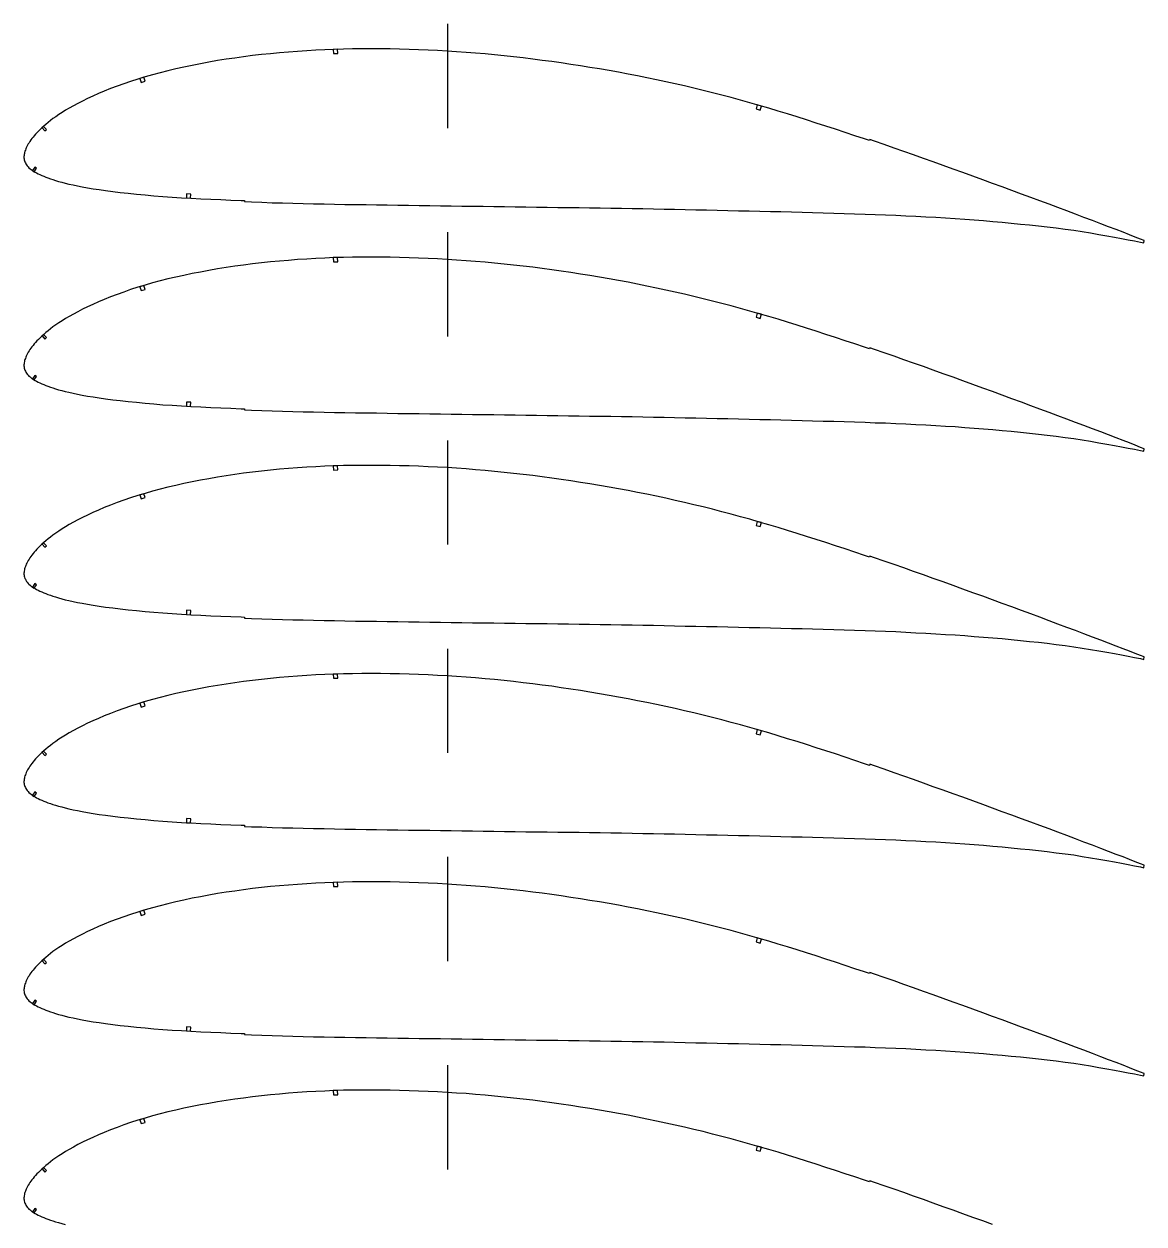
# Model space of a CAD drawing. Header units: metres. Extents: x -812 to 264, y -15627 to 100.
# Drawn here: x -812 to 264, y -1052 to 100 of the extents above; entities that cross this region are included whole.
import ezdxf

# ---------------------------------------------------------------- set-up
doc = ezdxf.new("R2010")
doc.units = ezdxf.units.M

msp = doc.modelspace()

# ---------------------------------------------------------------- linework, layer by layer
for p, q in [((-405, 0), (-405, 100)), ((-405, -200), (-405, -100)), ((-405, -400), (-405, -300)), ((-405, -600), (-405, -500)), ((-405, -800), (-405, -700)), ((-405, -1000), (-405, -900))]:
    msp.add_line(p, q)
at = {"layer": 'FoilLayer'}
for points in [[(263.6, -107.9), (260.3, -106.6), (255.2, -104.6), (249.6, -102.4), (243.5, -100), (236.8, -97.5), (229.6, -94.7), (222, -91.8), (214.1, -88.8), (205.9, -85.7), (197.7, -82.6), (189.4, -79.5), (180.9, -76.3), (172.4, -73.1), (163.7, -69.8), (154.9, -66.6), (145.9, -63.3), (136.8, -59.9), (127.5, -56.5), (118.1, -53.1), (108.7, -49.6), (99.2, -46.2), (89.7, -42.7), (80.2, -39.3), (70.7, -35.9), (61.2, -32.5), (51.8, -29.1), (42.3, -25.7), (32.9, -22.4), (23.6, -19.1), (14.2, -15.8), (4.9, -12.6), (0.2, -11), (-0.1, -12), (-4.8, -10.4), (-14.1, -7.3), (-23.4, -4.2), (-32.6, -1.1), (-41.9, 1.9), (-51.2, 4.9), (-60.4, 7.9), (-69.6, 10.8), (-78.7, 13.6), (-87.8, 16.4), (-96.8, 19.1), (-105.8, 21.7), (-114.8, 24.3), (-123.8, 26.8), (-132.8, 29.3), (-141.7, 31.6), (-150.6, 33.9), (-159.6, 36.2), (-168.6, 38.3), (-177.5, 40.5), (-186.5, 42.5), (-195.6, 44.5), (-204.6, 46.4), (-213.7, 48.3), (-222.7, 50.1), (-231.8, 51.9), (-240.9, 53.6), (-250.1, 55.2), (-259.2, 56.8), (-268.4, 58.3), (-277.6, 59.8), (-286.8, 61.2), (-295.9, 62.6), (-305.1, 63.9), (-314.2, 65.1), (-323.4, 66.3), (-332.5, 67.4), (-341.7, 68.4), (-350.8, 69.4), (-359.9, 70.3), (-369.1, 71.2), (-378.2, 71.9), (-387.3, 72.7), (-396.5, 73.3), (-405.6, 73.9), (-414.8, 74.4), (-423.9, 74.8), (-433, 75.2), (-442.1, 75.5), (-451.2, 75.8), (-460.3, 76), (-469.4, 76.1), (-478.4, 76.1), (-487.3, 76.1), (-496.3, 76), (-505.1, 75.9), (-513.9, 75.6), (-522.8, 75.2), (-531.6, 74.8), (-540.3, 74.3), (-549.1, 73.7), (-557.8, 73), (-566.5, 72.3), (-575.2, 71.5), (-583.8, 70.6), (-592.4, 69.6), (-600.9, 68.5), (-609.3, 67.3), (-617.7, 66.1), (-626, 64.8), (-634.2, 63.3), (-642.4, 61.8), (-650.4, 60.3), (-658.3, 58.6), (-666.1, 56.9), (-673.7, 55.1), (-681.2, 53.2), (-688.5, 51.3), (-695.6, 49.2), (-702.6, 47.1), (-709.5, 44.9), (-716.1, 42.6), (-722.5, 40.3), (-728.7, 37.9), (-734.7, 35.5), (-740.4, 33.1), (-745.8, 30.7), (-750.9, 28.4), (-755.7, 26), (-760.2, 23.7), (-764.4, 21.4), (-768.3, 19.2), (-771.9, 17.1), (-775.3, 15), (-778.4, 13), (-781.3, 11), (-784, 9.1), (-786.4, 7.2), (-788.7, 5.4), (-790.9, 3.6), (-792.8, 1.9), (-794.7, 0.3), (-796.3, -1.3), (-797.9, -2.9), (-799.4, -4.4), (-800.7, -5.9), (-802, -7.3), (-803.1, -8.7), (-804.2, -10.1), (-805.2, -11.4), (-806.1, -12.7), (-806.9, -14), (-807.7, -15.2), (-808.4, -16.4), (-809, -17.7), (-809.6, -18.9), (-810.1, -20), (-810.5, -21.1), (-810.9, -22.2), (-811.2, -23.3), (-811.4, -24.3), (-811.6, -25.4), (-811.7, -26.4), (-811.8, -27.4), (-811.8, -28.4), (-811.7, -29.4), (-811.5, -30.4), (-811.3, -31.4), (-810.9, -32.4), (-810.5, -33.3), (-810, -34.3), (-809.4, -35.3), (-808.7, -36.2), (-807.9, -37.2), (-807, -38.1), (-806, -39), (-804.9, -39.8), (-803.8, -40.7), (-802.6, -41.5), (-801.2, -42.3), (-799.8, -43.1), (-798.2, -43.9), (-796.6, -44.7), (-794.8, -45.5), (-792.9, -46.3), (-790.9, -47.1), (-788.8, -47.9), (-786.5, -48.7), (-784.1, -49.5), (-781.4, -50.3), (-778.6, -51.2), (-775.5, -52), (-772.2, -52.9), (-768.6, -53.7), (-764.7, -54.6), (-760.5, -55.5), (-755.9, -56.4), (-750.9, -57.3), (-745.5, -58.2), (-739.7, -59.1), (-733.4, -60), (-726.6, -60.8), (-719.5, -61.7), (-711.9, -62.5), (-703.9, -63.3), (-695.6, -64.1), (-687.1, -64.9), (-678.4, -65.6), (-669.6, -66.2), (-660.6, -66.8), (-651.4, -67.3), (-642, -67.8), (-632.5, -68.3), (-622.9, -68.7), (-613.1, -69.1), (-603.3, -69.5), (-600, -69.6), (-600, -70.6), (-593.4, -70.9), (-583.5, -71.2), (-573.6, -71.6), (-563.7, -71.9), (-553.7, -72.1), (-543.7, -72.4), (-533.7, -72.6), (-523.7, -72.8), (-513.7, -73), (-503.6, -73.2), (-493.6, -73.4), (-483.4, -73.5), (-473.3, -73.6), (-463.1, -73.8), (-452.9, -74), (-442.7, -74.1), (-432.5, -74.2), (-422.2, -74.4), (-412, -74.5), (-401.8, -74.7), (-391.5, -74.8), (-381.3, -75), (-371, -75.1), (-360.8, -75.2), (-350.6, -75.4), (-340.3, -75.5), (-330.1, -75.7), (-319.8, -75.8), (-309.6, -75.9), (-299.3, -76.1), (-289.1, -76.2), (-278.9, -76.3), (-268.7, -76.5), (-258.5, -76.6), (-248.3, -76.8), (-238.1, -76.9), (-227.9, -77.1), (-217.7, -77.3), (-207.5, -77.5), (-197.3, -77.7), (-187.2, -77.9), (-176.9, -78.2), (-166.7, -78.4), (-156.5, -78.6), (-146.3, -78.8), (-136.1, -79), (-125.8, -79.3), (-115.6, -79.5), (-105.4, -79.7), (-95.2, -80), (-85, -80.2), (-74.9, -80.5), (-64.8, -80.7), (-54.6, -81), (-44.5, -81.3), (-34.3, -81.6), (-24.3, -81.9), (-14.3, -82.2), (-4.3, -82.5), (5.6, -82.9), (15.4, -83.2), (25.2, -83.6), (34.9, -84.1), (44.5, -84.6), (54, -85.1), (63.6, -85.6), (73, -86.2), (82.3, -86.7), (91.4, -87.4), (100.5, -88.1), (109.5, -88.8), (118.5, -89.6), (127.3, -90.3), (136.1, -91.2), (144.9, -92.1), (153.6, -92.9), (162.2, -93.8), (170.7, -94.8), (179.3, -95.9), (187.8, -97), (196.1, -98.1), (204.2, -99.4), (212.3, -100.7), (220.2, -102.1), (227.9, -103.4), (235.2, -104.7), (242.1, -106), (248.5, -107.3), (254.5, -108.4), (260.1, -109.5), (263.5, -110.3)], [(263.6, -307.9), (260.3, -306.6), (255.2, -304.6), (249.6, -302.4), (243.5, -300), (236.8, -297.5), (229.6, -294.7), (222, -291.8), (214.1, -288.8), (205.9, -285.7), (197.7, -282.6), (189.4, -279.5), (180.9, -276.3), (172.4, -273.1), (163.7, -269.8), (154.9, -266.6), (145.9, -263.3), (136.8, -259.9), (127.5, -256.5), (118.1, -253.1), (108.7, -249.6), (99.2, -246.2), (89.7, -242.7), (80.2, -239.3), (70.7, -235.9), (61.2, -232.5), (51.8, -229.1), (42.3, -225.7), (32.9, -222.4), (23.6, -219.1), (14.2, -215.8), (4.9, -212.6), (0.2, -211), (-0.1, -212), (-4.8, -210.4), (-14.1, -207.3), (-23.4, -204.2), (-32.6, -201.1), (-41.9, -198.1), (-51.2, -195.1), (-60.4, -192.1), (-69.6, -189.2), (-78.7, -186.4), (-87.8, -183.6), (-96.8, -180.9), (-105.8, -178.3), (-114.8, -175.7), (-123.8, -173.2), (-132.8, -170.7), (-141.7, -168.4), (-150.6, -166.1), (-159.6, -163.8), (-168.6, -161.7), (-177.5, -159.5), (-186.5, -157.5), (-195.6, -155.5), (-204.6, -153.6), (-213.7, -151.7), (-222.7, -149.9), (-231.8, -148.1), (-240.9, -146.4), (-250.1, -144.8), (-259.2, -143.2), (-268.4, -141.7), (-277.6, -140.2), (-286.8, -138.8), (-295.9, -137.4), (-305.1, -136.1), (-314.2, -134.9), (-323.4, -133.7), (-332.5, -132.6), (-341.7, -131.6), (-350.8, -130.6), (-359.9, -129.7), (-369.1, -128.8), (-378.2, -128.1), (-387.3, -127.3), (-396.5, -126.7), (-405.6, -126.1), (-414.8, -125.6), (-423.9, -125.2), (-433, -124.8), (-442.1, -124.5), (-451.2, -124.2), (-460.3, -124), (-469.4, -123.9), (-478.4, -123.9), (-487.3, -123.9), (-496.3, -124), (-505.1, -124.1), (-513.9, -124.4), (-522.8, -124.8), (-531.6, -125.2), (-540.3, -125.7), (-549.1, -126.3), (-557.8, -127), (-566.5, -127.7), (-575.2, -128.5), (-583.8, -129.4), (-592.4, -130.4), (-600.9, -131.5), (-609.3, -132.7), (-617.7, -133.9), (-626, -135.2), (-634.2, -136.7), (-642.4, -138.2), (-650.4, -139.7), (-658.3, -141.4), (-666.1, -143.1), (-673.7, -144.9), (-681.2, -146.8), (-688.5, -148.7), (-695.6, -150.8), (-702.6, -152.9), (-709.5, -155.1), (-716.1, -157.4), (-722.5, -159.7), (-728.7, -162.1), (-734.7, -164.5), (-740.4, -166.9), (-745.8, -169.3), (-750.9, -171.6), (-755.7, -174), (-760.2, -176.3), (-764.4, -178.6), (-768.3, -180.8), (-771.9, -182.9), (-775.3, -185), (-778.4, -187), (-781.3, -189), (-784, -190.9), (-786.4, -192.8), (-788.7, -194.6), (-790.9, -196.4), (-792.8, -198.1), (-794.7, -199.7), (-796.3, -201.3), (-797.9, -202.9), (-799.4, -204.4), (-800.7, -205.9), (-802, -207.3), (-803.1, -208.7), (-804.2, -210.1), (-805.2, -211.4), (-806.1, -212.7), (-806.9, -214), (-807.7, -215.2), (-808.4, -216.4), (-809, -217.7), (-809.6, -218.9), (-810.1, -220), (-810.5, -221.1), (-810.9, -222.2), (-811.2, -223.3), (-811.4, -224.3), (-811.6, -225.4), (-811.7, -226.4), (-811.8, -227.4), (-811.8, -228.4), (-811.7, -229.4), (-811.5, -230.4), (-811.3, -231.4), (-810.9, -232.4), (-810.5, -233.3), (-810, -234.3), (-809.4, -235.3), (-808.7, -236.2), (-807.9, -237.2), (-807, -238.1), (-806, -239), (-804.9, -239.8), (-803.8, -240.7), (-802.6, -241.5), (-801.2, -242.3), (-799.8, -243.1), (-798.2, -243.9), (-796.6, -244.7), (-794.8, -245.5), (-792.9, -246.3), (-790.9, -247.1), (-788.8, -247.9), (-786.5, -248.7), (-784.1, -249.5), (-781.4, -250.3), (-778.6, -251.2), (-775.5, -252), (-772.2, -252.9), (-768.6, -253.7), (-764.7, -254.6), (-760.5, -255.5), (-755.9, -256.4), (-750.9, -257.3), (-745.5, -258.2), (-739.7, -259.1), (-733.4, -260), (-726.6, -260.8), (-719.5, -261.7), (-711.9, -262.5), (-703.9, -263.3), (-695.6, -264.1), (-687.1, -264.9), (-678.4, -265.6), (-669.6, -266.2), (-660.6, -266.8), (-651.4, -267.3), (-642, -267.8), (-632.5, -268.3), (-622.9, -268.7), (-613.1, -269.1), (-603.3, -269.5), (-600, -269.6), (-600, -270.6), (-593.4, -270.9), (-583.5, -271.2), (-573.6, -271.6), (-563.7, -271.9), (-553.7, -272.1), (-543.7, -272.4), (-533.7, -272.6), (-523.7, -272.8), (-513.7, -273), (-503.6, -273.2), (-493.6, -273.4), (-483.4, -273.5), (-473.3, -273.6), (-463.1, -273.8), (-452.9, -274), (-442.7, -274.1), (-432.5, -274.2), (-422.2, -274.4), (-412, -274.5), (-401.8, -274.7), (-391.5, -274.8), (-381.3, -275), (-371, -275.1), (-360.8, -275.2), (-350.6, -275.4), (-340.3, -275.5), (-330.1, -275.7), (-319.8, -275.8), (-309.6, -275.9), (-299.3, -276.1), (-289.1, -276.2), (-278.9, -276.3), (-268.7, -276.5), (-258.5, -276.6), (-248.3, -276.8), (-238.1, -276.9), (-227.9, -277.1), (-217.7, -277.3), (-207.5, -277.5), (-197.3, -277.7), (-187.2, -277.9), (-176.9, -278.2), (-166.7, -278.4), (-156.5, -278.6), (-146.3, -278.8), (-136.1, -279), (-125.8, -279.3), (-115.6, -279.5), (-105.4, -279.7), (-95.2, -280), (-85, -280.2), (-74.9, -280.5), (-64.8, -280.7), (-54.6, -281), (-44.5, -281.3), (-34.3, -281.6), (-24.3, -281.9), (-14.3, -282.2), (-4.3, -282.5), (5.6, -282.9), (15.4, -283.2), (25.2, -283.6), (34.9, -284.1), (44.5, -284.6), (54, -285.1), (63.6, -285.6), (73, -286.2), (82.3, -286.7), (91.4, -287.4), (100.5, -288.1), (109.5, -288.8), (118.5, -289.6), (127.3, -290.3), (136.1, -291.2), (144.9, -292.1), (153.6, -292.9), (162.2, -293.8), (170.7, -294.8), (179.3, -295.9), (187.8, -297), (196.1, -298.1), (204.2, -299.4), (212.3, -300.7), (220.2, -302.1), (227.9, -303.4), (235.2, -304.7), (242.1, -306), (248.5, -307.3), (254.5, -308.4), (260.1, -309.5), (263.5, -310.3)], [(263.6, -507.9), (260.3, -506.6), (255.2, -504.6), (249.6, -502.4), (243.5, -500), (236.8, -497.5), (229.6, -494.7), (222, -491.8), (214.1, -488.8), (205.9, -485.7), (197.7, -482.6), (189.4, -479.5), (180.9, -476.3), (172.4, -473.1), (163.7, -469.8), (154.9, -466.6), (145.9, -463.3), (136.8, -459.9), (127.5, -456.5), (118.1, -453.1), (108.7, -449.6), (99.2, -446.2), (89.7, -442.7), (80.2, -439.3), (70.7, -435.9), (61.2, -432.5), (51.8, -429.1), (42.3, -425.7), (32.9, -422.4), (23.6, -419.1), (14.2, -415.8), (4.9, -412.6), (0.2, -411), (-0.1, -412), (-4.8, -410.4), (-14.1, -407.3), (-23.4, -404.2), (-32.6, -401.1), (-41.9, -398.1), (-51.2, -395.1), (-60.4, -392.1), (-69.6, -389.2), (-78.7, -386.4), (-87.8, -383.6), (-96.8, -380.9), (-105.8, -378.3), (-114.8, -375.7), (-123.8, -373.2), (-132.8, -370.7), (-141.7, -368.4), (-150.6, -366.1), (-159.6, -363.8), (-168.6, -361.7), (-177.5, -359.5), (-186.5, -357.5), (-195.6, -355.5), (-204.6, -353.6), (-213.7, -351.7), (-222.7, -349.9), (-231.8, -348.1), (-240.9, -346.4), (-250.1, -344.8), (-259.2, -343.2), (-268.4, -341.7), (-277.6, -340.2), (-286.8, -338.8), (-295.9, -337.4), (-305.1, -336.1), (-314.2, -334.9), (-323.4, -333.7), (-332.5, -332.6), (-341.7, -331.6), (-350.8, -330.6), (-359.9, -329.7), (-369.1, -328.8), (-378.2, -328.1), (-387.3, -327.3), (-396.5, -326.7), (-405.6, -326.1), (-414.8, -325.6), (-423.9, -325.2), (-433, -324.8), (-442.1, -324.5), (-451.2, -324.2), (-460.3, -324), (-469.4, -323.9), (-478.4, -323.9), (-487.3, -323.9), (-496.3, -324), (-505.1, -324.1), (-513.9, -324.4), (-522.8, -324.8), (-531.6, -325.2), (-540.3, -325.7), (-549.1, -326.3), (-557.8, -327), (-566.5, -327.7), (-575.2, -328.5), (-583.8, -329.4), (-592.4, -330.4), (-600.9, -331.5), (-609.3, -332.7), (-617.7, -333.9), (-626, -335.2), (-634.2, -336.7), (-642.4, -338.2), (-650.4, -339.7), (-658.3, -341.4), (-666.1, -343.1), (-673.7, -344.9), (-681.2, -346.8), (-688.5, -348.7), (-695.6, -350.8), (-702.6, -352.9), (-709.5, -355.1), (-716.1, -357.4), (-722.5, -359.7), (-728.7, -362.1), (-734.7, -364.5), (-740.4, -366.9), (-745.8, -369.3), (-750.9, -371.6), (-755.7, -374), (-760.2, -376.3), (-764.4, -378.6), (-768.3, -380.8), (-771.9, -382.9), (-775.3, -385), (-778.4, -387), (-781.3, -389), (-784, -390.9), (-786.4, -392.8), (-788.7, -394.6), (-790.9, -396.4), (-792.8, -398.1), (-794.7, -399.7), (-796.3, -401.3), (-797.9, -402.9), (-799.4, -404.4), (-800.7, -405.9), (-802, -407.3), (-803.1, -408.7), (-804.2, -410.1), (-805.2, -411.4), (-806.1, -412.7), (-806.9, -414), (-807.7, -415.2), (-808.4, -416.4), (-809, -417.7), (-809.6, -418.9), (-810.1, -420), (-810.5, -421.1), (-810.9, -422.2), (-811.2, -423.3), (-811.4, -424.3), (-811.6, -425.4), (-811.7, -426.4), (-811.8, -427.4), (-811.8, -428.4), (-811.7, -429.4), (-811.5, -430.4), (-811.3, -431.4), (-810.9, -432.4), (-810.5, -433.3), (-810, -434.3), (-809.4, -435.3), (-808.7, -436.2), (-807.9, -437.2), (-807, -438.1), (-806, -439), (-804.9, -439.8), (-803.8, -440.7), (-802.6, -441.5), (-801.2, -442.3), (-799.8, -443.1), (-798.2, -443.9), (-796.6, -444.7), (-794.8, -445.5), (-792.9, -446.3), (-790.9, -447.1), (-788.8, -447.9), (-786.5, -448.7), (-784.1, -449.5), (-781.4, -450.3), (-778.6, -451.2), (-775.5, -452), (-772.2, -452.9), (-768.6, -453.7), (-764.7, -454.6), (-760.5, -455.5), (-755.9, -456.4), (-750.9, -457.3), (-745.5, -458.2), (-739.7, -459.1), (-733.4, -460), (-726.6, -460.8), (-719.5, -461.7), (-711.9, -462.5), (-703.9, -463.3), (-695.6, -464.1), (-687.1, -464.9), (-678.4, -465.6), (-669.6, -466.2), (-660.6, -466.8), (-651.4, -467.3), (-642, -467.8), (-632.5, -468.3), (-622.9, -468.7), (-613.1, -469.1), (-603.3, -469.5), (-600, -469.6), (-600, -470.6), (-593.4, -470.9), (-583.5, -471.2), (-573.6, -471.6), (-563.7, -471.9), (-553.7, -472.1), (-543.7, -472.4), (-533.7, -472.6), (-523.7, -472.8), (-513.7, -473), (-503.6, -473.2), (-493.6, -473.4), (-483.4, -473.5), (-473.3, -473.6), (-463.1, -473.8), (-452.9, -474), (-442.7, -474.1), (-432.5, -474.2), (-422.2, -474.4), (-412, -474.5), (-401.8, -474.7), (-391.5, -474.8), (-381.3, -475), (-371, -475.1), (-360.8, -475.2), (-350.6, -475.4), (-340.3, -475.5), (-330.1, -475.7), (-319.8, -475.8), (-309.6, -475.9), (-299.3, -476.1), (-289.1, -476.2), (-278.9, -476.3), (-268.7, -476.5), (-258.5, -476.6), (-248.3, -476.8), (-238.1, -476.9), (-227.9, -477.1), (-217.7, -477.3), (-207.5, -477.5), (-197.3, -477.7), (-187.2, -477.9), (-176.9, -478.2), (-166.7, -478.4), (-156.5, -478.6), (-146.3, -478.8), (-136.1, -479), (-125.8, -479.3), (-115.6, -479.5), (-105.4, -479.7), (-95.2, -480), (-85, -480.2), (-74.9, -480.5), (-64.8, -480.7), (-54.6, -481), (-44.5, -481.3), (-34.3, -481.6), (-24.3, -481.9), (-14.3, -482.2), (-4.3, -482.5), (5.6, -482.9), (15.4, -483.2), (25.2, -483.6), (34.9, -484.1), (44.5, -484.6), (54, -485.1), (63.6, -485.6), (73, -486.2), (82.3, -486.7), (91.4, -487.4), (100.5, -488.1), (109.5, -488.8), (118.5, -489.6), (127.3, -490.3), (136.1, -491.2), (144.9, -492.1), (153.6, -492.9), (162.2, -493.8), (170.7, -494.8), (179.3, -495.9), (187.8, -497), (196.1, -498.1), (204.2, -499.4), (212.3, -500.7), (220.2, -502.1), (227.9, -503.4), (235.2, -504.7), (242.1, -506), (248.5, -507.3), (254.5, -508.4), (260.1, -509.5), (263.5, -510.3)], [(263.6, -707.9), (260.3, -706.6), (255.2, -704.6), (249.6, -702.4), (243.5, -700), (236.8, -697.5), (229.6, -694.7), (222, -691.8), (214.1, -688.8), (205.9, -685.7), (197.7, -682.6), (189.4, -679.5), (180.9, -676.3), (172.4, -673.1), (163.7, -669.8), (154.9, -666.6), (145.9, -663.3), (136.8, -659.9), (127.5, -656.5), (118.1, -653.1), (108.7, -649.6), (99.2, -646.2), (89.7, -642.7), (80.2, -639.3), (70.7, -635.9), (61.2, -632.5), (51.8, -629.1), (42.3, -625.7), (32.9, -622.4), (23.6, -619.1), (14.2, -615.8), (4.9, -612.6), (0.2, -611), (-0.1, -612), (-4.8, -610.4), (-14.1, -607.3), (-23.4, -604.2), (-32.6, -601.1), (-41.9, -598.1), (-51.2, -595.1), (-60.4, -592.1), (-69.6, -589.2), (-78.7, -586.4), (-87.8, -583.6), (-96.8, -580.9), (-105.8, -578.3), (-114.8, -575.7), (-123.8, -573.2), (-132.8, -570.7), (-141.7, -568.4), (-150.6, -566.1), (-159.6, -563.8), (-168.6, -561.7), (-177.5, -559.5), (-186.5, -557.5), (-195.6, -555.5), (-204.6, -553.6), (-213.7, -551.7), (-222.7, -549.9), (-231.8, -548.1), (-240.9, -546.4), (-250.1, -544.8), (-259.2, -543.2), (-268.4, -541.7), (-277.6, -540.2), (-286.8, -538.8), (-295.9, -537.4), (-305.1, -536.1), (-314.2, -534.9), (-323.4, -533.7), (-332.5, -532.6), (-341.7, -531.6), (-350.8, -530.6), (-359.9, -529.7), (-369.1, -528.8), (-378.2, -528.1), (-387.3, -527.3), (-396.5, -526.7), (-405.6, -526.1), (-414.8, -525.6), (-423.9, -525.2), (-433, -524.8), (-442.1, -524.5), (-451.2, -524.2), (-460.3, -524), (-469.4, -523.9), (-478.4, -523.9), (-487.3, -523.9), (-496.3, -524), (-505.1, -524.1), (-513.9, -524.4), (-522.8, -524.8), (-531.6, -525.2), (-540.3, -525.7), (-549.1, -526.3), (-557.8, -527), (-566.5, -527.7), (-575.2, -528.5), (-583.8, -529.4), (-592.4, -530.4), (-600.9, -531.5), (-609.3, -532.7), (-617.7, -533.9), (-626, -535.2), (-634.2, -536.7), (-642.4, -538.2), (-650.4, -539.7), (-658.3, -541.4), (-666.1, -543.1), (-673.7, -544.9), (-681.2, -546.8), (-688.5, -548.7), (-695.6, -550.8), (-702.6, -552.9), (-709.5, -555.1), (-716.1, -557.4), (-722.5, -559.7), (-728.7, -562.1), (-734.7, -564.5), (-740.4, -566.9), (-745.8, -569.3), (-750.9, -571.6), (-755.7, -574), (-760.2, -576.3), (-764.4, -578.6), (-768.3, -580.8), (-771.9, -582.9), (-775.3, -585), (-778.4, -587), (-781.3, -589), (-784, -590.9), (-786.4, -592.8), (-788.7, -594.6), (-790.9, -596.4), (-792.8, -598.1), (-794.7, -599.7), (-796.3, -601.3), (-797.9, -602.9), (-799.4, -604.4), (-800.7, -605.9), (-802, -607.3), (-803.1, -608.7), (-804.2, -610.1), (-805.2, -611.4), (-806.1, -612.7), (-806.9, -614), (-807.7, -615.2), (-808.4, -616.4), (-809, -617.7), (-809.6, -618.9), (-810.1, -620), (-810.5, -621.1), (-810.9, -622.2), (-811.2, -623.3), (-811.4, -624.3), (-811.6, -625.4), (-811.7, -626.4), (-811.8, -627.4), (-811.8, -628.4), (-811.7, -629.4), (-811.5, -630.4), (-811.3, -631.4), (-810.9, -632.4), (-810.5, -633.3), (-810, -634.3), (-809.4, -635.3), (-808.7, -636.2), (-807.9, -637.2), (-807, -638.1), (-806, -639), (-804.9, -639.8), (-803.8, -640.7), (-802.6, -641.5), (-801.2, -642.3), (-799.8, -643.1), (-798.2, -643.9), (-796.6, -644.7), (-794.8, -645.5), (-792.9, -646.3), (-790.9, -647.1), (-788.8, -647.9), (-786.5, -648.7), (-784.1, -649.5), (-781.4, -650.3), (-778.6, -651.2), (-775.5, -652), (-772.2, -652.9), (-768.6, -653.7), (-764.7, -654.6), (-760.5, -655.5), (-755.9, -656.4), (-750.9, -657.3), (-745.5, -658.2), (-739.7, -659.1), (-733.4, -660), (-726.6, -660.8), (-719.5, -661.7), (-711.9, -662.5), (-703.9, -663.3), (-695.6, -664.1), (-687.1, -664.9), (-678.4, -665.6), (-669.6, -666.2), (-660.6, -666.8), (-651.4, -667.3), (-642, -667.8), (-632.5, -668.3), (-622.9, -668.7), (-613.1, -669.1), (-603.3, -669.5), (-600, -669.6), (-600, -670.6), (-593.4, -670.9), (-583.5, -671.2), (-573.6, -671.6), (-563.7, -671.9), (-553.7, -672.1), (-543.7, -672.4), (-533.7, -672.6), (-523.7, -672.8), (-513.7, -673), (-503.6, -673.2), (-493.6, -673.4), (-483.4, -673.5), (-473.3, -673.6), (-463.1, -673.8), (-452.9, -674), (-442.7, -674.1), (-432.5, -674.2), (-422.2, -674.4), (-412, -674.5), (-401.8, -674.7), (-391.5, -674.8), (-381.3, -675), (-371, -675.1), (-360.8, -675.2), (-350.6, -675.4), (-340.3, -675.5), (-330.1, -675.7), (-319.8, -675.8), (-309.6, -675.9), (-299.3, -676.1), (-289.1, -676.2), (-278.9, -676.3), (-268.7, -676.5), (-258.5, -676.6), (-248.3, -676.8), (-238.1, -676.9), (-227.9, -677.1), (-217.7, -677.3), (-207.5, -677.5), (-197.3, -677.7), (-187.2, -677.9), (-176.9, -678.2), (-166.7, -678.4), (-156.5, -678.6), (-146.3, -678.8), (-136.1, -679), (-125.8, -679.3), (-115.6, -679.5), (-105.4, -679.7), (-95.2, -680), (-85, -680.2), (-74.9, -680.5), (-64.8, -680.7), (-54.6, -681), (-44.5, -681.3), (-34.3, -681.6), (-24.3, -681.9), (-14.3, -682.2), (-4.3, -682.5), (5.6, -682.9), (15.4, -683.2), (25.2, -683.6), (34.9, -684.1), (44.5, -684.6), (54, -685.1), (63.6, -685.6), (73, -686.2), (82.3, -686.7), (91.4, -687.4), (100.5, -688.1), (109.5, -688.8), (118.5, -689.6), (127.3, -690.3), (136.1, -691.2), (144.9, -692.1), (153.6, -692.9), (162.2, -693.8), (170.7, -694.8), (179.3, -695.9), (187.8, -697), (196.1, -698.1), (204.2, -699.4), (212.3, -700.7), (220.2, -702.1), (227.9, -703.4), (235.2, -704.7), (242.1, -706), (248.5, -707.3), (254.5, -708.4), (260.1, -709.5), (263.5, -710.3)], [(263.6, -907.9), (260.3, -906.6), (255.2, -904.6), (249.6, -902.4), (243.5, -900), (236.8, -897.5), (229.6, -894.7), (222, -891.8), (214.1, -888.8), (205.9, -885.7), (197.7, -882.6), (189.4, -879.5), (180.9, -876.3), (172.4, -873.1), (163.7, -869.8), (154.9, -866.6), (145.9, -863.3), (136.8, -859.9), (127.5, -856.5), (118.1, -853.1), (108.7, -849.6), (99.2, -846.2), (89.7, -842.7), (80.2, -839.3), (70.7, -835.9), (61.2, -832.5), (51.8, -829.1), (42.3, -825.7), (32.9, -822.4), (23.6, -819.1), (14.2, -815.8), (4.9, -812.6), (0.2, -811), (-0.1, -812), (-4.8, -810.4), (-14.1, -807.3), (-23.4, -804.2), (-32.6, -801.1), (-41.9, -798.1), (-51.2, -795.1), (-60.4, -792.1), (-69.6, -789.2), (-78.7, -786.4), (-87.8, -783.6), (-96.8, -780.9), (-105.8, -778.3), (-114.8, -775.7), (-123.8, -773.2), (-132.8, -770.7), (-141.7, -768.4), (-150.6, -766.1), (-159.6, -763.8), (-168.6, -761.7), (-177.5, -759.5), (-186.5, -757.5), (-195.6, -755.5), (-204.6, -753.6), (-213.7, -751.7), (-222.7, -749.9), (-231.8, -748.1), (-240.9, -746.4), (-250.1, -744.8), (-259.2, -743.2), (-268.4, -741.7), (-277.6, -740.2), (-286.8, -738.8), (-295.9, -737.4), (-305.1, -736.1), (-314.2, -734.9), (-323.4, -733.7), (-332.5, -732.6), (-341.7, -731.6), (-350.8, -730.6), (-359.9, -729.7), (-369.1, -728.8), (-378.2, -728.1), (-387.3, -727.3), (-396.5, -726.7), (-405.6, -726.1), (-414.8, -725.6), (-423.9, -725.2), (-433, -724.8), (-442.1, -724.5), (-451.2, -724.2), (-460.3, -724), (-469.4, -723.9), (-478.4, -723.9), (-487.3, -723.9), (-496.3, -724), (-505.1, -724.1), (-513.9, -724.4), (-522.8, -724.8), (-531.6, -725.2), (-540.3, -725.7), (-549.1, -726.3), (-557.8, -727), (-566.5, -727.7), (-575.2, -728.5), (-583.8, -729.4), (-592.4, -730.4), (-600.9, -731.5), (-609.3, -732.7), (-617.7, -733.9), (-626, -735.2), (-634.2, -736.7), (-642.4, -738.2), (-650.4, -739.7), (-658.3, -741.4), (-666.1, -743.1), (-673.7, -744.9), (-681.2, -746.8), (-688.5, -748.7), (-695.6, -750.8), (-702.6, -752.9), (-709.5, -755.1), (-716.1, -757.4), (-722.5, -759.7), (-728.7, -762.1), (-734.7, -764.5), (-740.4, -766.9), (-745.8, -769.3), (-750.9, -771.6), (-755.7, -774), (-760.2, -776.3), (-764.4, -778.6), (-768.3, -780.8), (-771.9, -782.9), (-775.3, -785), (-778.4, -787), (-781.3, -789), (-784, -790.9), (-786.4, -792.8), (-788.7, -794.6), (-790.9, -796.4), (-792.8, -798.1), (-794.7, -799.7), (-796.3, -801.3), (-797.9, -802.9), (-799.4, -804.4), (-800.7, -805.9), (-802, -807.3), (-803.1, -808.7), (-804.2, -810.1), (-805.2, -811.4), (-806.1, -812.7), (-806.9, -814), (-807.7, -815.2), (-808.4, -816.4), (-809, -817.7), (-809.6, -818.9), (-810.1, -820), (-810.5, -821.1), (-810.9, -822.2), (-811.2, -823.3), (-811.4, -824.3), (-811.6, -825.4), (-811.7, -826.4), (-811.8, -827.4), (-811.8, -828.4), (-811.7, -829.4), (-811.5, -830.4), (-811.3, -831.4), (-810.9, -832.4), (-810.5, -833.3), (-810, -834.3), (-809.4, -835.3), (-808.7, -836.2), (-807.9, -837.2), (-807, -838.1), (-806, -839), (-804.9, -839.8), (-803.8, -840.7), (-802.6, -841.5), (-801.2, -842.3), (-799.8, -843.1), (-798.2, -843.9), (-796.6, -844.7), (-794.8, -845.5), (-792.9, -846.3), (-790.9, -847.1), (-788.8, -847.9), (-786.5, -848.7), (-784.1, -849.5), (-781.4, -850.3), (-778.6, -851.2), (-775.5, -852), (-772.2, -852.9), (-768.6, -853.7), (-764.7, -854.6), (-760.5, -855.5), (-755.9, -856.4), (-750.9, -857.3), (-745.5, -858.2), (-739.7, -859.1), (-733.4, -860), (-726.6, -860.8), (-719.5, -861.7), (-711.9, -862.5), (-703.9, -863.3), (-695.6, -864.1), (-687.1, -864.9), (-678.4, -865.6), (-669.6, -866.2), (-660.6, -866.8), (-651.4, -867.3), (-642, -867.8), (-632.5, -868.3), (-622.9, -868.7), (-613.1, -869.1), (-603.3, -869.5), (-600, -869.6), (-600, -870.6), (-593.4, -870.9), (-583.5, -871.2), (-573.6, -871.6), (-563.7, -871.9), (-553.7, -872.1), (-543.7, -872.4), (-533.7, -872.6), (-523.7, -872.8), (-513.7, -873), (-503.6, -873.2), (-493.6, -873.4), (-483.4, -873.5), (-473.3, -873.6), (-463.1, -873.8), (-452.9, -874), (-442.7, -874.1), (-432.5, -874.2), (-422.2, -874.4), (-412, -874.5), (-401.8, -874.7), (-391.5, -874.8), (-381.3, -875), (-371, -875.1), (-360.8, -875.2), (-350.6, -875.4), (-340.3, -875.5), (-330.1, -875.7), (-319.8, -875.8), (-309.6, -875.9), (-299.3, -876.1), (-289.1, -876.2), (-278.9, -876.3), (-268.7, -876.5), (-258.5, -876.6), (-248.3, -876.8), (-238.1, -876.9), (-227.9, -877.1), (-217.7, -877.3), (-207.5, -877.5), (-197.3, -877.7), (-187.2, -877.9), (-176.9, -878.2), (-166.7, -878.4), (-156.5, -878.6), (-146.3, -878.8), (-136.1, -879), (-125.8, -879.3), (-115.6, -879.5), (-105.4, -879.7), (-95.2, -880), (-85, -880.2), (-74.9, -880.5), (-64.8, -880.7), (-54.6, -881), (-44.5, -881.3), (-34.3, -881.6), (-24.3, -881.9), (-14.3, -882.2), (-4.3, -882.5), (5.6, -882.9), (15.4, -883.2), (25.2, -883.6), (34.9, -884.1), (44.5, -884.6), (54, -885.1), (63.6, -885.6), (73, -886.2), (82.3, -886.7), (91.4, -887.4), (100.5, -888.1), (109.5, -888.8), (118.5, -889.6), (127.3, -890.3), (136.1, -891.2), (144.9, -892.1), (153.6, -892.9), (162.2, -893.8), (170.7, -894.8), (179.3, -895.9), (187.8, -897), (196.1, -898.1), (204.2, -899.4), (212.3, -900.7), (220.2, -902.1), (227.9, -903.4), (235.2, -904.7), (242.1, -906), (248.5, -907.3), (254.5, -908.4), (260.1, -909.5), (263.5, -910.3)]]:
    msp.add_lwpolyline(points, close=True, dxfattribs=at)
msp.add_lwpolyline([(118.1, -1053.1), (108.7, -1049.6), (99.2, -1046.2), (89.7, -1042.7), (80.2, -1039.3), (70.7, -1035.9), (61.2, -1032.5), (51.8, -1029.1), (42.3, -1025.7), (32.9, -1022.4), (23.6, -1019.1), (14.2, -1015.8), (4.9, -1012.6), (0.2, -1011), (-0.1, -1012), (-4.8, -1010.4), (-14.1, -1007.3), (-23.4, -1004.2), (-32.6, -1001.1), (-41.9, -998.1), (-51.2, -995.1), (-60.4, -992.1), (-69.6, -989.2), (-78.7, -986.4), (-87.8, -983.6), (-96.8, -980.9), (-105.8, -978.3), (-114.8, -975.7), (-123.8, -973.2), (-132.8, -970.7), (-141.7, -968.4), (-150.6, -966.1), (-159.6, -963.8), (-168.6, -961.7), (-177.5, -959.5), (-186.5, -957.5), (-195.6, -955.5), (-204.6, -953.6), (-213.7, -951.7), (-222.7, -949.9), (-231.8, -948.1), (-240.9, -946.4), (-250.1, -944.8), (-259.2, -943.2), (-268.4, -941.7), (-277.6, -940.2), (-286.8, -938.8), (-295.9, -937.4), (-305.1, -936.1), (-314.2, -934.9), (-323.4, -933.7), (-332.5, -932.6), (-341.7, -931.6), (-350.8, -930.6), (-359.9, -929.7), (-369.1, -928.8), (-378.2, -928.1), (-387.3, -927.3), (-396.5, -926.7), (-405.6, -926.1), (-414.8, -925.6), (-423.9, -925.2), (-433, -924.8), (-442.1, -924.5), (-451.2, -924.2), (-460.3, -924), (-469.4, -923.9), (-478.4, -923.9), (-487.3, -923.9), (-496.3, -924), (-505.1, -924.1), (-513.9, -924.4), (-522.8, -924.8), (-531.6, -925.2), (-540.3, -925.7), (-549.1, -926.3), (-557.8, -927), (-566.5, -927.7), (-575.2, -928.5), (-583.8, -929.4), (-592.4, -930.4), (-600.9, -931.5), (-609.3, -932.7), (-617.7, -933.9), (-626, -935.2), (-634.2, -936.7), (-642.4, -938.2), (-650.4, -939.7), (-658.3, -941.4), (-666.1, -943.1), (-673.7, -944.9), (-681.2, -946.8), (-688.5, -948.7), (-695.6, -950.8), (-702.6, -952.9), (-709.5, -955.1), (-716.1, -957.4), (-722.5, -959.7), (-728.7, -962.1), (-734.7, -964.5), (-740.4, -966.9), (-745.8, -969.3), (-750.9, -971.6), (-755.7, -974), (-760.2, -976.3), (-764.4, -978.6), (-768.3, -980.8), (-771.9, -982.9), (-775.3, -985), (-778.4, -987), (-781.3, -989), (-784, -990.9), (-786.4, -992.8), (-788.7, -994.6), (-790.9, -996.4), (-792.8, -998.1), (-794.7, -999.7), (-796.3, -1001.3), (-797.9, -1002.9), (-799.4, -1004.4), (-800.7, -1005.9), (-802, -1007.3), (-803.1, -1008.7), (-804.2, -1010.1), (-805.2, -1011.4), (-806.1, -1012.7), (-806.9, -1014), (-807.7, -1015.2), (-808.4, -1016.4), (-809, -1017.7), (-809.6, -1018.9), (-810.1, -1020), (-810.5, -1021.1), (-810.9, -1022.2), (-811.2, -1023.3), (-811.4, -1024.3), (-811.6, -1025.4), (-811.7, -1026.4), (-811.8, -1027.4), (-811.8, -1028.4), (-811.7, -1029.4), (-811.5, -1030.4), (-811.3, -1031.4), (-810.9, -1032.4), (-810.5, -1033.3), (-810, -1034.3), (-809.4, -1035.3), (-808.7, -1036.2), (-807.9, -1037.2), (-807, -1038.1), (-806, -1039), (-804.9, -1039.8), (-803.8, -1040.7), (-802.6, -1041.5), (-801.2, -1042.3), (-799.8, -1043.1), (-798.2, -1043.9), (-796.6, -1044.7), (-794.8, -1045.5), (-792.9, -1046.3), (-790.9, -1047.1), (-788.8, -1047.9), (-786.5, -1048.7), (-784.1, -1049.5), (-781.4, -1050.3), (-778.6, -1051.2), (-775.5, -1052), (-772.2, -1052.9)], dxfattribs=at)
at = {"layer": 'StringerLayer'}
for points in [[(-514.6, 71.6), (-510.6, 71.7), (-510.8, 75.7), (-514.8, 75.6), (-514.6, 71.6)], [(-699.4, 43.9), (-695.5, 45.1), (-696.7, 48.9), (-700.5, 47.7), (-699.4, 43.9)], [(-108.8, 18.4), (-105, 17.3), (-103.8, 21.2), (-107.7, 22.3), (-108.8, 18.4)], [(-791.8, -2.6), (-790.3, -1.2), (-793, 1.7), (-794.5, 0.4), (-791.8, -2.6)], [(-799.8, -38.6), (-801.4, -37.5), (-803.6, -40.8), (-802, -41.9), (-799.8, -38.6)], [(-651.7, -63.3), (-655.7, -63.1), (-655.9, -67.1), (-651.9, -67.3), (-651.7, -63.3)], [(-514.6, -128.4), (-510.6, -128.3), (-510.8, -124.3), (-514.8, -124.4), (-514.6, -128.4)], [(-699.4, -156.1), (-695.5, -154.9), (-696.7, -151.1), (-700.5, -152.3), (-699.4, -156.1)], [(-108.8, -181.6), (-105, -182.7), (-103.8, -178.8), (-107.7, -177.7), (-108.8, -181.6)], [(-791.8, -202.6), (-790.3, -201.2), (-793, -198.3), (-794.5, -199.6), (-791.8, -202.6)], [(-799.8, -238.6), (-801.4, -237.5), (-803.6, -240.8), (-802, -241.9), (-799.8, -238.6)], [(-651.7, -263.3), (-655.7, -263.1), (-655.9, -267.1), (-651.9, -267.3), (-651.7, -263.3)], [(-514.6, -328.4), (-510.6, -328.3), (-510.8, -324.3), (-514.8, -324.4), (-514.6, -328.4)], [(-699.4, -356.1), (-695.5, -354.9), (-696.7, -351.1), (-700.5, -352.3), (-699.4, -356.1)], [(-108.8, -381.6), (-105, -382.7), (-103.8, -378.8), (-107.7, -377.7), (-108.8, -381.6)], [(-791.8, -402.6), (-790.3, -401.2), (-793, -398.3), (-794.5, -399.6), (-791.8, -402.6)], [(-799.8, -438.6), (-801.4, -437.5), (-803.6, -440.8), (-802, -441.9), (-799.8, -438.6)], [(-651.7, -463.3), (-655.7, -463.1), (-655.9, -467.1), (-651.9, -467.3), (-651.7, -463.3)], [(-514.6, -528.4), (-510.6, -528.3), (-510.8, -524.3), (-514.8, -524.4), (-514.6, -528.4)], [(-699.4, -556.1), (-695.5, -554.9), (-696.7, -551.1), (-700.5, -552.3), (-699.4, -556.1)], [(-108.8, -581.6), (-105, -582.7), (-103.8, -578.8), (-107.7, -577.7), (-108.8, -581.6)], [(-791.8, -602.6), (-790.3, -601.2), (-793, -598.3), (-794.5, -599.6), (-791.8, -602.6)], [(-799.8, -638.6), (-801.4, -637.5), (-803.6, -640.8), (-802, -641.9), (-799.8, -638.6)], [(-651.7, -663.3), (-655.7, -663.1), (-655.9, -667.1), (-651.9, -667.3), (-651.7, -663.3)], [(-514.6, -728.4), (-510.6, -728.3), (-510.8, -724.3), (-514.8, -724.4), (-514.6, -728.4)], [(-699.4, -756.1), (-695.5, -754.9), (-696.7, -751.1), (-700.5, -752.3), (-699.4, -756.1)], [(-108.8, -781.6), (-105, -782.7), (-103.8, -778.8), (-107.7, -777.7), (-108.8, -781.6)], [(-791.8, -802.6), (-790.3, -801.2), (-793, -798.3), (-794.5, -799.6), (-791.8, -802.6)], [(-799.8, -838.6), (-801.4, -837.5), (-803.6, -840.8), (-802, -841.9), (-799.8, -838.6)], [(-651.7, -863.3), (-655.7, -863.1), (-655.9, -867.1), (-651.9, -867.3), (-651.7, -863.3)], [(-514.6, -928.4), (-510.6, -928.3), (-510.8, -924.3), (-514.8, -924.4), (-514.6, -928.4)], [(-699.4, -956.1), (-695.5, -954.9), (-696.7, -951.1), (-700.5, -952.3), (-699.4, -956.1)], [(-108.8, -981.6), (-105, -982.7), (-103.8, -978.8), (-107.7, -977.7), (-108.8, -981.6)], [(-791.8, -1002.6), (-790.3, -1001.2), (-793, -998.3), (-794.5, -999.6), (-791.8, -1002.6)], [(-799.8, -1038.6), (-801.4, -1037.5), (-803.6, -1040.8), (-802, -1041.9), (-799.8, -1038.6)]]:
    msp.add_lwpolyline(points, dxfattribs=at)

doc.saveas('drawing.dxf')
